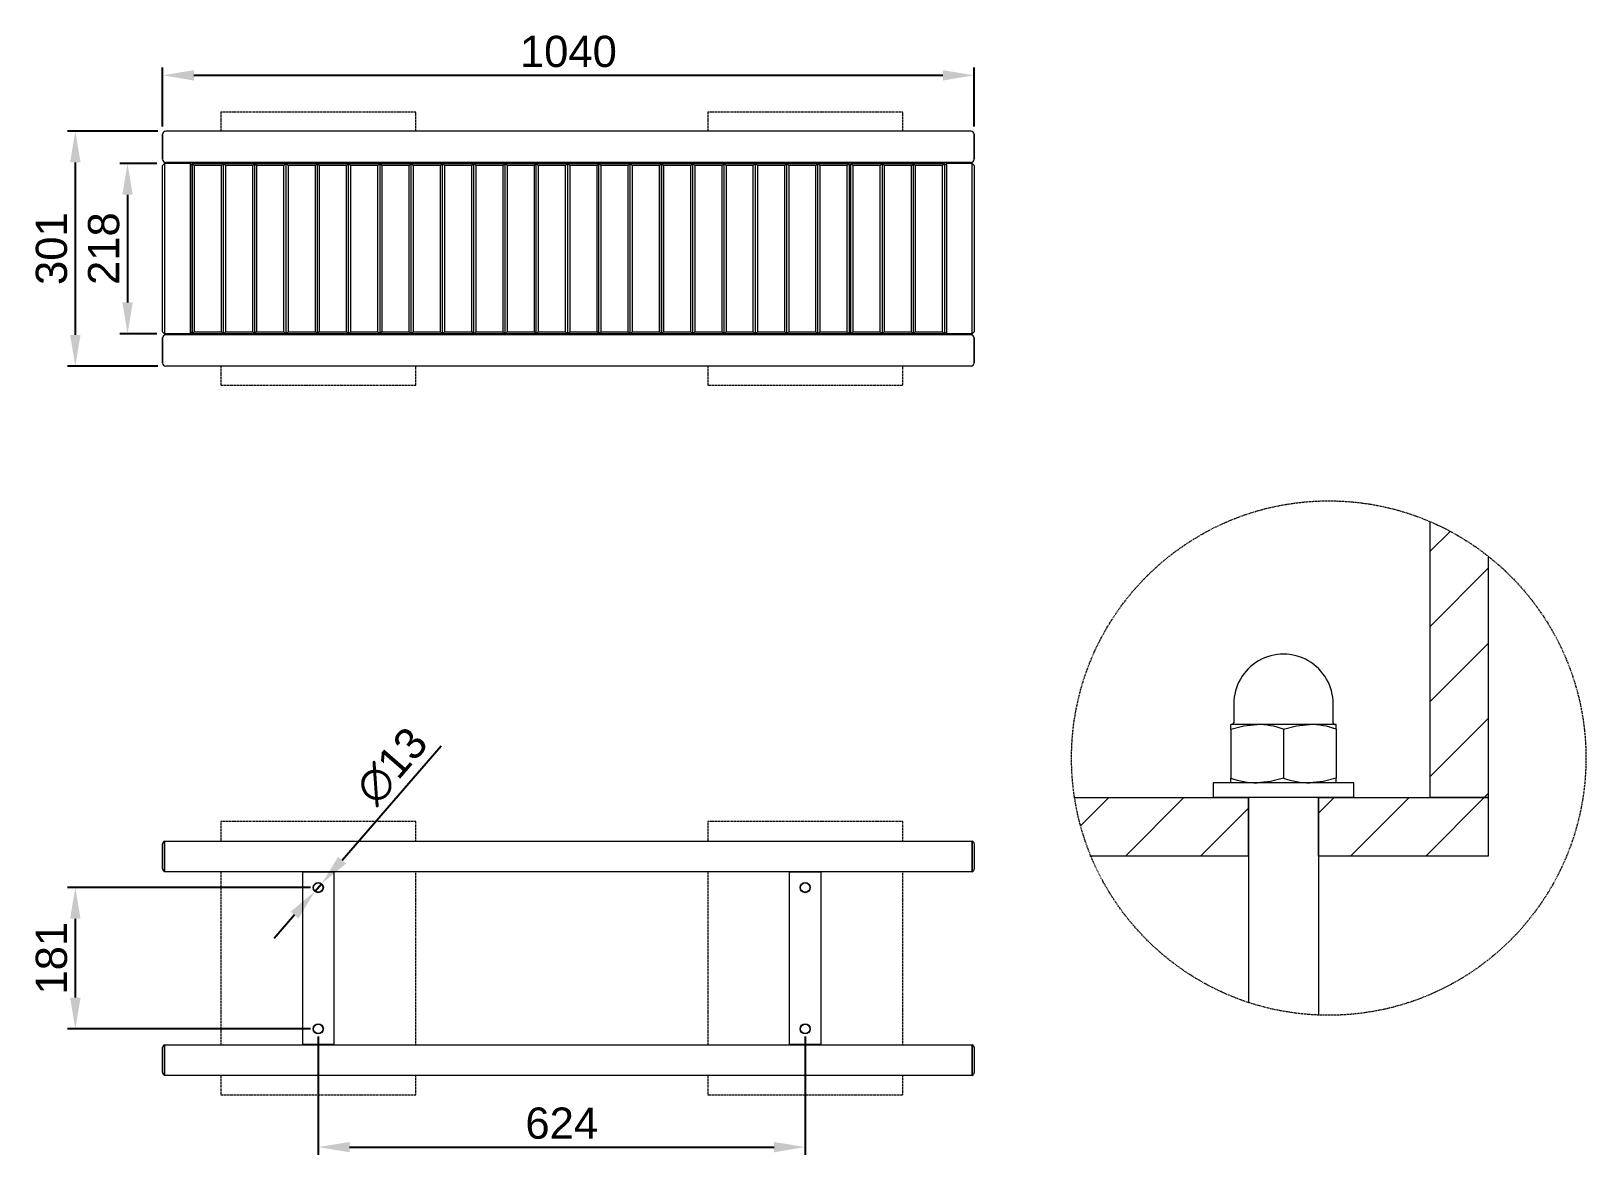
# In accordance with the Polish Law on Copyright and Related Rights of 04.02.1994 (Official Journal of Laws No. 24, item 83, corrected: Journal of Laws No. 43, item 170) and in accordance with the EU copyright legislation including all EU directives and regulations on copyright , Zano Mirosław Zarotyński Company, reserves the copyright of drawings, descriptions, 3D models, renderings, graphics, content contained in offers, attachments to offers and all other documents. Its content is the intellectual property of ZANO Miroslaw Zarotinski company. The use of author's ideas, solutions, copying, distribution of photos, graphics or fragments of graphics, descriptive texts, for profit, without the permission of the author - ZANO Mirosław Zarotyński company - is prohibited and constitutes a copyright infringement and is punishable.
# Model space of a CAD drawing. Header units: millimetres. Extents: x -156 to 4016, y 178 to 3215.
# Drawn here: x 41 to 2033, y 178 to 1618 of the extents above; entities that cross this region are included whole.
import ezdxf

# ---------------------------------------------------------------- set-up
doc = ezdxf.new("R2010")
doc.units = ezdxf.units.MM
doc.linetypes.add('HIDDEN', pattern=[1.905, 1.27, -0.635])
for name, color, linetype, lineweight in [('ZANO_R', 7, 'Continuous', 0), ('ZANO_R_przerywana', 7, 'HIDDEN', 0), ('ZANO_W', 1, 'Continuous', 0)]:
    doc.layers.add(name, color=color, linetype=linetype, lineweight=lineweight)
doc.styles.get("Standard").update_dxf_attribs({"font": 'ARIALUNI.TTF'})
doc.dimstyles.new('pl i ang', dxfattribs={"dimtxt": 50, "dimasz": 50, "dimexe": 1.25, "dimexo": 0.625, "dimgap": 10, "dimtad": 1, "dimtoh": 1, "dimtxsty": 'Standard', "dimcen": 2.5, "dimclrd": 1, "dimclre": 1, "dimclrt": 1, "dimadec": 0, "dimazin": 0, "dimtfac": 1, "dimtmove": 0, "dimatfit": 3, "dimfxl": 1, "dimarcsym": 1})

# ---------------------------------------------------------------- blocks, each defined once
blk = doc.blocks.new('*D398')
at = {"layer": 'ZANO_W', "color": 1, "lineweight": -2}
for p, q in [((201.8, 1448.1), (154.3, 1448.1)), ((164.3, 1408.1), (164.3, 1270.1)), ((201.8, 1230.1), (154.3, 1230.1))]:
    blk.add_line(p, q, dxfattribs=at)
at = {"layer": 'ZANO_W', "color": 1}
for points in [[(171, 1408.1), (157.7, 1408.1), (164.3, 1448.1)], [(157.7, 1270.1), (171, 1270.1), (164.3, 1230.1)]]:
    blk.add_solid(points, dxfattribs=at)
at = {"layer": 'ZANO_W', "color": 1, "insert": (133.9, 1339.1), "char_height": 40, "attachment_point": 5, "rotation": 90}
blk.add_mtext('218', dxfattribs=at)
blk = doc.blocks.new('*D399')
at = {"layer": 'ZANO_W', "color": 1, "lineweight": -2}
for p, q in [((203.3, 1489.6), (87.4, 1489.6)), ((97.4, 1449.6), (97.4, 1228.6)), ((203.3, 1188.6), (87.4, 1188.6))]:
    blk.add_line(p, q, dxfattribs=at)
at = {"layer": 'ZANO_W', "color": 1}
for points in [[(104.1, 1449.6), (90.7, 1449.6), (97.4, 1489.6)], [(90.7, 1228.6), (104.1, 1228.6), (97.4, 1188.6)]]:
    blk.add_solid(points, dxfattribs=at)
at = {"layer": 'ZANO_W', "color": 1, "insert": (67, 1339.1), "char_height": 40, "attachment_point": 5, "rotation": 90}
blk.add_mtext('301', dxfattribs=at)
blk = doc.blocks.new('*D400')
at = {"layer": 'ZANO_W', "color": 1, "lineweight": -2}
for p, q in [((398.8, 520.3), (87.4, 520.3)), ((97.4, 480.3), (97.4, 379.3)), ((398.8, 339.3), (87.4, 339.3))]:
    blk.add_line(p, q, dxfattribs=at)
at = {"layer": 'ZANO_W', "color": 1}
for points in [[(104.1, 480.3), (90.7, 480.3), (97.4, 520.3)], [(90.7, 379.3), (104.1, 379.3), (97.4, 339.3)]]:
    blk.add_solid(points, dxfattribs=at)
at = {"layer": 'ZANO_W', "color": 1, "insert": (67, 429.8), "char_height": 40, "attachment_point": 5, "rotation": 90}
blk.add_mtext('181', dxfattribs=at)
blk = doc.blocks.new('*D401')
at = {"layer": 'ZANO_W', "color": 1, "lineweight": -2}
for p, q in [((408.8, 329.3), (408.8, 177.8)), ((1032.8, 329.3), (1032.8, 177.8)), ((448.8, 187.8), (992.8, 187.8))]:
    blk.add_line(p, q, dxfattribs=at)
at = {"layer": 'ZANO_W', "color": 1}
for points in [[(448.8, 194.4), (448.8, 181.1), (408.8, 187.8)], [(992.8, 181.1), (992.8, 194.4), (1032.8, 187.8)]]:
    blk.add_solid(points, dxfattribs=at)
at = {"layer": 'ZANO_W', "color": 1, "insert": (720.8, 218.2), "char_height": 40, "attachment_point": 5}
blk.add_mtext('624', dxfattribs=at)
blk = doc.blocks.new('*D405')
at = {"layer": 'ZANO_W', "color": 1, "lineweight": -2}
for p, q in [((209.3, 1495.6), (209.3, 1571.2)), ((249.3, 1561.2), (1209.3, 1561.2)), ((1249.3, 1495.6), (1249.3, 1571.2))]:
    blk.add_line(p, q, dxfattribs=at)
at = {"layer": 'ZANO_W', "color": 1}
for points in [[(249.3, 1567.8), (249.3, 1554.5), (209.3, 1561.2)], [(1209.3, 1554.5), (1209.3, 1567.8), (1249.3, 1561.2)]]:
    blk.add_solid(points, dxfattribs=at)
at = {"layer": 'ZANO_W', "color": 1, "insert": (729.3, 1591.6), "char_height": 40, "attachment_point": 5}
blk.add_mtext('1040', dxfattribs=at)
blk = doc.blocks.new('*D406')
at = {"layer": 'ZANO_W', "color": 1, "lineweight": -2}
for p, q in [((439.2, 555.5), (566.2, 702)), ((404.5, 515.4), (413, 525.2)), ((378.3, 485.2), (352.1, 454.9))]:
    blk.add_line(p, q, dxfattribs=at)
at = {"layer": 'ZANO_W', "color": 1}
for points in [[(434.2, 559.8), (444.3, 551.1), (413, 525.2)], [(383.4, 480.8), (373.3, 489.5), (404.5, 515.4)]]:
    blk.add_solid(points, dxfattribs=at)
at = {"layer": 'ZANO_W', "color": 1, "insert": (503, 676.1), "char_height": 40, "attachment_point": 5, "rotation": 49.0979}
blk.add_mtext('∅13', dxfattribs=at)

msp = doc.modelspace()

# ---------------------------------------------------------------- linework, layer by layer
at = {"layer": 'ZANO_R'}
for p, q in [((209.3, 1453.6), (209.3, 1485.6)), ((209.3, 1485.6), (209.3, 1453.6)), ((1245.3, 1489.6), (213.3, 1489.6)), ((213.3, 1489.6), (213.3, 1489.6)), ((1245.3, 1489.6), (1245.3, 1489.6)), ((1249.3, 1453.6), (1249.3, 1485.6)), ((1249.3, 1485.6), (1249.3, 1453.6)), ((211.8, 1448.1), (209.3, 1445.6)), ((209.3, 1232.6), (209.3, 1445.6)), ((211.8, 1448.1), (211.8, 1230.1)), ((244.8, 1448.1), (211.8, 1448.1)), ((1245.3, 1449.6), (213.3, 1449.6)), ((213.3, 1449.6), (213.3, 1449.6)), ((244.8, 1230.1), (244.8, 1448.1)), ((247.3, 1445.6), (244.8, 1448.1)), ((247.3, 1230.1), (247.3, 1448.1)), ((247.3, 1448.1), (249.8, 1445.6)), ((247.3, 1448.1), (287.3, 1448.1)), ((247.3, 1445.6), (247.3, 1232.6)), ((249.8, 1445.6), (249.8, 1232.6)), ((284.8, 1445.6), (249.8, 1445.6)), ((253.3, 1448.1), (253.3, 1449.6)), ((255.3, 1448.1), (255.3, 1449.6)), ((284.8, 1445.6), (287.3, 1448.1)), ((284.8, 1232.6), (284.8, 1445.6)), ((287.3, 1230.1), (287.3, 1448.1)), ((287.3, 1448.1), (289.8, 1445.6)), ((287.3, 1448.1), (327.3, 1448.1)), ((289.8, 1445.6), (289.8, 1232.6)), ((324.8, 1445.6), (289.8, 1445.6)), ((324.8, 1445.6), (327.3, 1448.1)), ((324.8, 1232.6), (324.8, 1445.6)), ((327.3, 1448.1), (329.8, 1445.6)), ((327.3, 1448.1), (367.3, 1448.1)), ((327.3, 1230.1), (327.3, 1448.1)), ((364.8, 1445.6), (329.8, 1445.6)), ((329.8, 1445.6), (329.8, 1232.6)), ((364.8, 1445.6), (367.3, 1448.1)), ((364.8, 1232.6), (364.8, 1445.6)), ((367.3, 1448.1), (367.3, 1230.1)), ((367.6, 1230.1), (367.6, 1448.1)), ((367.6, 1448.1), (370.1, 1445.6)), ((367.6, 1448.1), (407.6, 1448.1)), ((370.1, 1445.6), (370.1, 1232.6)), ((405.1, 1445.6), (370.1, 1445.6)), ((405.1, 1445.6), (407.6, 1448.1)), ((405.1, 1232.6), (405.1, 1445.6)), ((407.6, 1230.1), (407.6, 1448.1)), ((407.6, 1448.1), (410.1, 1445.6)), ((407.6, 1448.1), (447.6, 1448.1)), ((410.1, 1445.6), (410.1, 1232.6)), ((445.1, 1445.6), (410.1, 1445.6)), ((445.1, 1445.6), (447.6, 1448.1)), ((445.1, 1232.6), (445.1, 1445.6)), ((447.6, 1230.1), (447.6, 1448.1)), ((447.6, 1448.1), (450.1, 1445.6)), ((447.6, 1448.1), (487.6, 1448.1)), ((450.1, 1445.6), (450.1, 1232.6)), ((485.1, 1445.6), (450.1, 1445.6)), ((485.1, 1445.6), (487.6, 1448.1)), ((485.1, 1232.6), (485.1, 1445.6)), ((487.6, 1448.1), (487.6, 1230.1)), ((487.9, 1230.1), (487.9, 1448.1)), ((487.9, 1448.1), (490.4, 1445.6)), ((487.9, 1448.1), (527.9, 1448.1)), ((490.4, 1445.6), (490.4, 1232.6)), ((525.4, 1445.6), (490.4, 1445.6)), ((525.4, 1445.6), (527.9, 1448.1)), ((525.4, 1232.6), (525.4, 1445.6)), ((527.9, 1448.1), (530.4, 1445.6)), ((527.9, 1448.1), (567.9, 1448.1)), ((527.9, 1230.1), (527.9, 1448.1)), ((565.4, 1445.6), (530.4, 1445.6)), ((530.4, 1445.6), (530.4, 1232.6)), ((559.3, 1448.1), (559.3, 1449.6)), ((561.3, 1448.1), (561.3, 1449.6)), ((565.3, 1448.1), (565.3, 1449.6)), ((565.4, 1445.6), (567.9, 1448.1)), ((565.4, 1232.6), (565.4, 1445.6)), ((567.9, 1448.1), (570.4, 1445.6)), ((567.9, 1448.1), (607.9, 1448.1)), ((567.9, 1230.1), (567.9, 1448.1)), ((605.4, 1445.6), (570.4, 1445.6)), ((570.4, 1445.6), (570.4, 1232.6)), ((571.3, 1448.1), (571.3, 1449.6)), ((575.3, 1448.1), (575.3, 1449.6)), ((577.3, 1448.1), (577.3, 1449.6)), ((605.4, 1445.6), (607.9, 1448.1)), ((605.4, 1232.6), (605.4, 1445.6)), ((607.9, 1448.1), (607.9, 1230.1)), ((608.2, 1230.1), (608.2, 1448.1)), ((608.2, 1448.1), (610.7, 1445.6)), ((608.2, 1448.1), (648.2, 1448.1)), ((610.7, 1445.6), (610.7, 1232.6)), ((645.7, 1445.6), (610.7, 1445.6)), ((645.7, 1445.6), (648.2, 1448.1)), ((645.7, 1232.6), (645.7, 1445.6)), ((648.2, 1230.1), (648.2, 1448.1)), ((648.2, 1448.1), (650.7, 1445.6)), ((648.2, 1448.1), (688.2, 1448.1)), ((650.7, 1445.6), (650.7, 1232.6)), ((685.7, 1445.6), (650.7, 1445.6)), ((685.7, 1445.6), (688.2, 1448.1)), ((685.7, 1232.6), (685.7, 1445.6)), ((688.2, 1230.1), (688.2, 1448.1)), ((688.2, 1448.1), (690.7, 1445.6)), ((688.2, 1448.1), (728.2, 1448.1)), ((725.7, 1445.6), (690.7, 1445.6)), ((690.7, 1445.6), (690.7, 1232.6)), ((725.7, 1445.6), (728.2, 1448.1)), ((725.7, 1232.6), (725.7, 1445.6)), ((728.2, 1448.1), (728.2, 1230.1)), ((728.5, 1230.1), (728.5, 1448.1)), ((728.5, 1448.1), (731, 1445.6)), ((728.5, 1448.1), (768.5, 1448.1)), ((731, 1445.6), (731, 1232.6)), ((766, 1445.6), (731, 1445.6)), ((766, 1445.6), (768.5, 1448.1)), ((766, 1232.6), (766, 1445.6)), ((768.5, 1448.1), (771, 1445.6)), ((768.5, 1448.1), (808.5, 1448.1)), ((768.5, 1230.1), (768.5, 1448.1)), ((806, 1445.6), (771, 1445.6)), ((771, 1445.6), (771, 1232.6)), ((806, 1445.6), (808.5, 1448.1)), ((806, 1232.6), (806, 1445.6)), ((808.5, 1448.1), (811, 1445.6)), ((808.5, 1448.1), (848.5, 1448.1)), ((808.5, 1230.1), (808.5, 1448.1)), ((846, 1445.6), (811, 1445.6)), ((811, 1445.6), (811, 1232.6)), ((846, 1445.6), (848.5, 1448.1)), ((846, 1232.6), (846, 1445.6)), ((848.5, 1448.1), (848.5, 1230.1)), ((848.8, 1230.1), (848.8, 1448.1)), ((848.8, 1448.1), (851.3, 1445.6)), ((848.8, 1448.1), (888.8, 1448.1)), ((851.3, 1445.6), (851.3, 1232.6)), ((886.3, 1445.6), (851.3, 1445.6)), ((881.3, 1448.1), (881.3, 1449.6)), ((883.3, 1448.1), (883.3, 1449.6)), ((886.3, 1445.6), (888.8, 1448.1)), ((886.3, 1232.6), (886.3, 1445.6)), ((887.3, 1448.1), (887.3, 1449.6)), ((888.8, 1230.1), (888.8, 1448.1)), ((888.8, 1448.1), (891.3, 1445.6)), ((888.8, 1448.1), (928.8, 1448.1)), ((891.3, 1445.6), (891.3, 1232.6)), ((926.3, 1445.6), (891.3, 1445.6)), ((893.3, 1448.1), (893.3, 1449.6)), ((895.8, 1448.1), (895.8, 1449.6)), ((897.8, 1448.1), (897.8, 1449.6)), ((926.3, 1445.6), (928.8, 1448.1)), ((926.3, 1232.6), (926.3, 1445.6)), ((928.8, 1230.1), (928.8, 1448.1)), ((928.8, 1448.1), (931.3, 1445.6)), ((928.8, 1448.1), (968.8, 1448.1)), ((966.3, 1445.6), (931.3, 1445.6)), ((931.3, 1445.6), (931.3, 1232.6)), ((966.3, 1445.6), (968.8, 1448.1)), ((966.3, 1232.6), (966.3, 1445.6)), ((968.8, 1448.1), (968.8, 1230.1)), ((969.1, 1448.1), (971.6, 1445.6)), ((969.1, 1448.1), (1009.1, 1448.1)), ((969.1, 1230.1), (969.1, 1448.1)), ((1006.6, 1445.6), (971.6, 1445.6)), ((971.6, 1445.6), (971.6, 1232.6)), ((1006.6, 1445.6), (1009.1, 1448.1)), ((1006.6, 1232.6), (1006.6, 1445.6)), ((1009.1, 1230.1), (1009.1, 1448.1)), ((1009.1, 1448.1), (1011.6, 1445.6)), ((1009.1, 1448.1), (1049.1, 1448.1)), ((1011.6, 1445.6), (1011.6, 1232.6)), ((1046.6, 1445.6), (1011.6, 1445.6)), ((1046.6, 1445.6), (1049.1, 1448.1)), ((1046.6, 1232.6), (1046.6, 1445.6)), ((1049.1, 1230.1), (1049.1, 1448.1)), ((1049.1, 1448.1), (1051.6, 1445.6)), ((1049.1, 1448.1), (1089.1, 1448.1)), ((1051.6, 1445.6), (1051.6, 1232.6)), ((1086.6, 1445.6), (1051.6, 1445.6)), ((1086.6, 1445.6), (1089.1, 1448.1)), ((1086.6, 1232.6), (1086.6, 1445.6)), ((1089.1, 1448.1), (1089.1, 1230.1)), ((1091.3, 1230.1), (1091.3, 1448.1)), ((1093.8, 1445.6), (1091.3, 1448.1)), ((1091.3, 1448.1), (1131.3, 1448.1)), ((1093.8, 1445.6), (1093.8, 1232.6)), ((1128.8, 1445.6), (1093.8, 1445.6)), ((1131.3, 1448.1), (1128.8, 1445.6)), ((1128.8, 1232.6), (1128.8, 1445.6)), ((1131.3, 1448.1), (1131.3, 1230.1)), ((1133.8, 1445.6), (1131.3, 1448.1)), ((1131.3, 1448.1), (1171.3, 1448.1)), ((1133.8, 1445.6), (1133.8, 1232.6)), ((1168.8, 1445.6), (1133.8, 1445.6)), ((1171.3, 1448.1), (1168.8, 1445.6)), ((1168.8, 1232.6), (1168.8, 1445.6)), ((1171.3, 1448.1), (1171.3, 1230.1)), ((1173.8, 1445.6), (1171.3, 1448.1)), ((1171.3, 1448.1), (1211.3, 1448.1)), ((1173.8, 1445.6), (1173.8, 1232.6)), ((1208.8, 1445.6), (1173.8, 1445.6)), ((1201.8, 1448.1), (1201.8, 1449.6)), ((1203.8, 1448.1), (1203.8, 1449.6)), ((1211.3, 1448.1), (1208.8, 1445.6)), ((1208.8, 1232.6), (1208.8, 1445.6)), ((1211.3, 1448.1), (1211.3, 1230.1)), ((1213.8, 1448.1), (1211.3, 1445.6)), ((1213.8, 1448.1), (1213.8, 1230.1)), ((1246.8, 1448.1), (1213.8, 1448.1)), ((1245.3, 1449.6), (1245.3, 1449.6)), ((1246.8, 1230.1), (1246.8, 1448.1)), ((1249.3, 1445.6), (1246.8, 1448.1)), ((1249.3, 1445.6), (1249.3, 1232.6)), ((211.8, 1230.1), (209.3, 1232.6)), ((209.3, 1192.6), (209.3, 1224.6)), ((209.3, 1224.6), (209.3, 1192.6)), ((244.8, 1230.1), (211.8, 1230.1)), ((1245.3, 1228.6), (213.3, 1228.6)), ((213.3, 1228.6), (213.3, 1228.6)), ((247.3, 1232.6), (244.8, 1230.1)), ((247.3, 1230.1), (249.8, 1232.6)), ((287.3, 1230.1), (247.3, 1230.1)), ((249.8, 1232.6), (284.8, 1232.6)), ((253.3, 1230.1), (253.3, 1228.6)), ((255.3, 1230.1), (255.3, 1228.6)), ((284.8, 1232.6), (287.3, 1230.1)), ((287.3, 1230.1), (289.8, 1232.6)), ((327.3, 1230.1), (287.3, 1230.1)), ((289.8, 1232.6), (324.8, 1232.6)), ((324.8, 1232.6), (327.3, 1230.1)), ((327.3, 1230.1), (329.8, 1232.6)), ((367.3, 1230.1), (327.3, 1230.1)), ((329.8, 1232.6), (364.8, 1232.6)), ((364.8, 1232.6), (367.3, 1230.1)), ((367.6, 1230.1), (370.1, 1232.6)), ((407.6, 1230.1), (367.6, 1230.1)), ((370.1, 1232.6), (405.1, 1232.6)), ((405.1, 1232.6), (407.6, 1230.1)), ((407.6, 1230.1), (410.1, 1232.6)), ((447.6, 1230.1), (407.6, 1230.1)), ((410.1, 1232.6), (445.1, 1232.6)), ((445.1, 1232.6), (447.6, 1230.1)), ((447.6, 1230.1), (450.1, 1232.6)), ((487.6, 1230.1), (447.6, 1230.1)), ((450.1, 1232.6), (485.1, 1232.6)), ((485.1, 1232.6), (487.6, 1230.1)), ((487.9, 1230.1), (490.4, 1232.6)), ((527.9, 1230.1), (487.9, 1230.1)), ((490.4, 1232.6), (525.4, 1232.6)), ((525.4, 1232.6), (527.9, 1230.1)), ((527.9, 1230.1), (530.4, 1232.6)), ((567.9, 1230.1), (527.9, 1230.1)), ((530.4, 1232.6), (565.4, 1232.6)), ((559.3, 1230.1), (559.3, 1228.6)), ((561.3, 1230.1), (561.3, 1228.6)), ((565.3, 1228.6), (565.3, 1230.1)), ((565.4, 1232.6), (567.9, 1230.1)), ((567.9, 1230.1), (570.4, 1232.6)), ((607.9, 1230.1), (567.9, 1230.1)), ((570.4, 1232.6), (605.4, 1232.6)), ((571.3, 1228.6), (571.3, 1230.1)), ((575.3, 1230.1), (575.3, 1228.6)), ((577.3, 1230.1), (577.3, 1228.6)), ((605.4, 1232.6), (607.9, 1230.1)), ((608.2, 1230.1), (610.7, 1232.6)), ((648.2, 1230.1), (608.2, 1230.1)), ((610.7, 1232.6), (645.7, 1232.6)), ((645.7, 1232.6), (648.2, 1230.1)), ((648.2, 1230.1), (650.7, 1232.6)), ((688.2, 1230.1), (648.2, 1230.1)), ((650.7, 1232.6), (685.7, 1232.6)), ((685.7, 1232.6), (688.2, 1230.1)), ((688.2, 1230.1), (690.7, 1232.6)), ((728.2, 1230.1), (688.2, 1230.1)), ((690.7, 1232.6), (725.7, 1232.6)), ((725.7, 1232.6), (728.2, 1230.1)), ((728.5, 1230.1), (731, 1232.6)), ((768.5, 1230.1), (728.5, 1230.1)), ((731, 1232.6), (766, 1232.6)), ((766, 1232.6), (768.5, 1230.1)), ((768.5, 1230.1), (771, 1232.6)), ((808.5, 1230.1), (768.5, 1230.1)), ((771, 1232.6), (806, 1232.6)), ((806, 1232.6), (808.5, 1230.1)), ((808.5, 1230.1), (811, 1232.6)), ((848.5, 1230.1), (808.5, 1230.1)), ((811, 1232.6), (846, 1232.6)), ((846, 1232.6), (848.5, 1230.1)), ((848.8, 1230.1), (851.3, 1232.6)), ((888.8, 1230.1), (848.8, 1230.1)), ((851.3, 1232.6), (886.3, 1232.6)), ((881.3, 1230.1), (881.3, 1228.6)), ((883.3, 1230.1), (883.3, 1228.6)), ((886.3, 1232.6), (888.8, 1230.1)), ((887.3, 1228.6), (887.3, 1230.1)), ((888.8, 1230.1), (891.3, 1232.6)), ((928.8, 1230.1), (888.8, 1230.1)), ((891.3, 1232.6), (926.3, 1232.6)), ((893.3, 1228.6), (893.3, 1230.1)), ((895.8, 1230.1), (895.8, 1228.6)), ((897.8, 1230.1), (897.8, 1228.6)), ((926.3, 1232.6), (928.8, 1230.1)), ((928.8, 1230.1), (931.3, 1232.6)), ((968.8, 1230.1), (928.8, 1230.1)), ((931.3, 1232.6), (966.3, 1232.6)), ((966.3, 1232.6), (968.8, 1230.1)), ((969.1, 1230.1), (971.6, 1232.6)), ((1009.1, 1230.1), (969.1, 1230.1)), ((971.6, 1232.6), (1006.6, 1232.6)), ((1006.6, 1232.6), (1009.1, 1230.1)), ((1009.1, 1230.1), (1011.6, 1232.6)), ((1049.1, 1230.1), (1009.1, 1230.1)), ((1011.6, 1232.6), (1046.6, 1232.6)), ((1046.6, 1232.6), (1049.1, 1230.1)), ((1049.1, 1230.1), (1051.6, 1232.6)), ((1089.1, 1230.1), (1049.1, 1230.1)), ((1051.6, 1232.6), (1086.6, 1232.6)), ((1086.6, 1232.6), (1089.1, 1230.1)), ((1093.8, 1232.6), (1091.3, 1230.1)), ((1131.3, 1230.1), (1091.3, 1230.1)), ((1093.8, 1232.6), (1128.8, 1232.6)), ((1131.3, 1230.1), (1128.8, 1232.6)), ((1133.8, 1232.6), (1131.3, 1230.1)), ((1171.3, 1230.1), (1131.3, 1230.1)), ((1133.8, 1232.6), (1168.8, 1232.6)), ((1171.3, 1230.1), (1168.8, 1232.6)), ((1173.8, 1232.6), (1171.3, 1230.1)), ((1211.3, 1230.1), (1171.3, 1230.1)), ((1173.8, 1232.6), (1208.8, 1232.6)), ((1201.8, 1230.1), (1201.8, 1228.6)), ((1203.8, 1230.1), (1203.8, 1228.6)), ((1211.3, 1230.1), (1208.8, 1232.6)), ((1213.8, 1230.1), (1211.3, 1232.6)), ((1246.8, 1230.1), (1213.8, 1230.1)), ((1245.3, 1228.6), (1245.3, 1228.6)), ((1249.3, 1232.6), (1246.8, 1230.1)), ((1249.3, 1192.6), (1249.3, 1224.6)), ((1249.3, 1224.6), (1249.3, 1192.6)), ((1245.3, 1188.6), (213.3, 1188.6)), ((213.3, 1188.6), (213.3, 1188.6)), ((1245.3, 1188.6), (1245.3, 1188.6)), ((1833.2, 989.4), (1833.2, 635.7)), ((1833.2, 950.8), (1859.3, 976.8)), ((1908.2, 944.7), (1908.2, 635.7)), ((1833.2, 854.5), (1908.2, 929.5)), ((1833.2, 758.3), (1908.2, 833.3)), ((1582, 755.7), (1582, 731.3)), ((1709.5, 731.3), (1709.5, 755.7)), ((1578.2, 723.4), (1578.2, 729.5)), ((1612, 729.5), (1578.2, 729.5)), ((1578.2, 723.4), (1594.7, 727.8)), ((1578.2, 723.4), (1578.2, 660.5)), ((1594.7, 727.8), (1612, 729.5)), ((1679.5, 729.5), (1612, 729.5)), ((1645.7, 723.4), (1662.2, 727.8)), ((1645.7, 723.4), (1645.7, 660.5)), ((1662.2, 727.8), (1679.5, 729.5)), ((1713.2, 729.5), (1679.5, 729.5)), ((1713.2, 723.4), (1713.2, 729.5)), ((1713.2, 723.4), (1713.2, 660.5)), ((1833.2, 662.1), (1908.2, 737.1)), ((1578.2, 654.5), (1578.2, 660.5)), ((1645.7, 660.5), (1629.2, 656.1)), ((1713.2, 660.5), (1696.7, 656.1)), ((1713.2, 654.5), (1713.2, 660.5)), ((1555.7, 654.5), (1555.7, 635.7)), ((1735.7, 654.5), (1555.7, 654.5)), ((1629.2, 656.1), (1612, 654.5)), ((1696.7, 656.1), (1679.5, 654.5)), ((1735.7, 635.7), (1735.7, 654.5)), ((1903, 635.7), (1908.2, 640.9)), ((1377.9, 635.9), (1600.7, 635.7)), ((1385.7, 599.4), (1422.1, 635.9)), ((1443.1, 560.7), (1518.2, 635.8)), ((1539.4, 560.7), (1600.7, 622)), ((1735.7, 635.7), (1555.7, 635.7)), ((1600.7, 560.7), (1600.7, 635.7)), ((1600.7, 635.7), (1600.7, 373.1)), ((1690.7, 560.7), (1690.7, 635.7)), ((1690.7, 635.7), (1908.2, 635.7)), ((1690.7, 635.7), (1690.7, 356.9)), ((1690.7, 615.8), (1710.6, 635.7)), ((1731.8, 560.7), (1806.8, 635.7)), ((1828, 560.7), (1903, 635.7)), ((1908.2, 635.7), (1833.2, 635.7)), ((211.7, 580), (211.7, 540.6)), ((211.7, 580), (1246.8, 580)), ((211.7, 540.6), (211.7, 580)), ((1246.8, 580), (1246.8, 540.6)), ((1246.8, 540.6), (1246.8, 580)), ((209.3, 544.3), (209.3, 576.3)), ((1249.3, 576.3), (1249.3, 544.3)), ((1600.7, 560.7), (1397.4, 560.7)), ((1908.2, 560.7), (1690.7, 560.7)), ((1246.8, 540.6), (211.7, 540.6)), ((388.8, 540.3), (428.8, 540.3)), ((388.8, 319.3), (388.8, 540.3)), ((428.8, 540.3), (428.8, 319.3)), ((1012.8, 540.3), (1052.8, 540.3)), ((1012.8, 319.3), (1012.8, 540.3)), ((1052.8, 540.3), (1052.8, 319.3)), ((211.7, 319), (211.7, 279.6)), ((211.7, 319), (1246.8, 319)), ((211.7, 279.6), (211.7, 319)), ((428.8, 319.3), (388.8, 319.3)), ((1052.8, 319.3), (1012.8, 319.3)), ((1246.8, 319), (1246.8, 279.6)), ((1246.8, 279.6), (1246.8, 319)), ((209.3, 283.3), (209.3, 315.3)), ((1249.3, 315.3), (1249.3, 283.3)), ((1246.8, 279.6), (211.7, 279.6))]:
    msp.add_line(p, q, dxfattribs=at)
msp.add_lwpolyline([(1908.2, 635.7), (1908.2, 560.7)], dxfattribs=at)
for centre, radius in [((408.8, 520.3), 6.5), ((408.8, 520.3), 6), ((1032.8, 520.3), 6.5), ((1032.8, 520.3), 6), ((408.8, 339.3), 6.5), ((408.8, 339.3), 6), ((1032.8, 339.3), 6.5), ((1032.8, 339.3), 6)]:
    msp.add_circle(centre, radius, dxfattribs=at)
for centre, radius, start, end in [((213.3, 1485.6), 4, 90, 180), ((213.3, 1485.6), 4, 90, 180), ((1245.3, 1485.6), 4, 0, 90), ((1245.3, 1485.6), 4, 0, 90), ((213.3, 1453.6), 4, 180, 270), ((213.3, 1453.6), 4, 180, 270), ((1245.3, 1453.6), 4, 270, 0), ((1245.3, 1453.6), 4, 270, 0), ((213.3, 1224.6), 4, 90, 180), ((213.3, 1224.6), 4, 90, 180), ((1245.3, 1224.6), 4, 0, 90), ((1245.3, 1224.6), 4, 0, 90), ((213.3, 1192.6), 4, 180, 270), ((213.3, 1192.6), 4, 180, 270), ((1245.3, 1192.6), 4, 270, 0), ((1245.3, 1192.6), 4, 270, 0), ((1645.7, 755.7), 63.7, 359.9997, 180.0003), ((1580.1, 731.3), 1.88, 270.0029, 359.9902), ((1611.1, 627.1), 102.3, 70.227, 89.5168), ((1678.6, 627.1), 102.3, 70.227, 89.5168), ((1711.3, 731.3), 1.88, 180.0098, 269.9971), ((1612.8, 756.8), 102.3, 250.2279, 269.5163), ((1680.3, 756.8), 102.3, 250.2279, 269.5163), ((213.3, 576.3), 4, 112.9133, 180), ((1245.3, 576.3), 4, 0, 67.0867), ((213.3, 544.3), 4, 180, 247.0867), ((1245.3, 544.3), 4, 292.9133, 0), ((213.3, 315.3), 4, 112.9133, 180), ((1245.3, 315.3), 4, 0, 67.0867), ((213.3, 283.3), 4, 180, 247.0867), ((1245.3, 283.3), 4, 292.9133, 0)]:
    msp.add_arc(centre, radius, start, end, dxfattribs=at)
at = {"layer": 'ZANO_R_przerywana'}
for p, q in [((533.8, 1514.1), (283.8, 1514.1)), ((283.8, 1514.1), (283.8, 1489.6)), ((533.8, 1489.6), (533.8, 1514.1)), ((907.8, 1514.1), (907.8, 1489.6)), ((1157.8, 1514.1), (907.8, 1514.1)), ((1157.8, 1489.6), (1157.8, 1514.1)), ((283.8, 1188.6), (283.8, 1164.1)), ((533.8, 1164.1), (533.8, 1188.6)), ((907.8, 1188.6), (907.8, 1164.1)), ((1157.8, 1164.1), (1157.8, 1188.6)), ((283.8, 1164.1), (533.8, 1164.1)), ((907.8, 1164.1), (1157.8, 1164.1)), ((283.8, 604.8), (283.8, 580)), ((533.8, 604.8), (283.8, 604.8)), ((533.8, 580), (533.8, 604.8)), ((1157.8, 604.8), (907.8, 604.8)), ((907.8, 604.8), (907.8, 580)), ((1157.8, 580), (1157.8, 604.8)), ((283.8, 540.6), (283.8, 319)), ((533.8, 319), (533.8, 540.6)), ((907.8, 540.6), (907.8, 319)), ((1157.8, 319), (1157.8, 540.6)), ((283.8, 279.6), (283.8, 254.8)), ((533.8, 254.8), (533.8, 279.6)), ((907.8, 279.6), (907.8, 254.8)), ((1157.8, 254.8), (1157.8, 279.6)), ((283.8, 254.8), (533.8, 254.8)), ((907.8, 254.8), (1157.8, 254.8))]:
    msp.add_line(p, q, dxfattribs=at)
at = {"layer": 'ZANO_R_przerywana', "color": 1}
msp.add_circle((1703.7, 686.3), 329.6, dxfattribs=at)

# ---------------------------------------------------------------- dimensions: what is measured, and where the dimension line sits
at = {"layer": 'ZANO_W'}
for base, p1, p2, picture, middle in [((1249.3, 1561.2), (209.3, 1485.6), (1249.3, 1485.6), '*D405', (729.3, 1591.6)), ((1032.8, 187.8), (408.8, 339.3), (1032.8, 339.3), '*D401', (720.8, 218.2))]:
    dim = msp.add_linear_dim(base=base, p1=p1, p2=p2, dimstyle='pl i ang', override={"dimtxt": 40, "dimasz": 40, "dimexe": 10, "dimexo": 10, "dimtoh": 0, "dimdec": 0, "dimtdec": 0, "dimtmove": 1}, dxfattribs=at)
    dim.commit()
    dim.dimension.update_dxf_attribs({"geometry": picture, "text_midpoint": middle})
for base, p1, p2, picture, middle in [((97.4, 1188.6), (213.3, 1489.6), (213.3, 1188.6), '*D399', (67, 1339.1)), ((164.3, 1230.1), (211.8, 1448.1), (211.8, 1230.1), '*D398', (133.9, 1339.1)), ((97.4, 339.3), (408.8, 520.3), (408.8, 339.3), '*D400', (67, 429.8))]:
    dim = msp.add_linear_dim(base=base, p1=p1, p2=p2, angle=90, dimstyle='pl i ang', override={"dimtxt": 40, "dimasz": 40, "dimexe": 10, "dimexo": 10, "dimtoh": 0, "dimdec": 0, "dimtdec": 0, "dimtmove": 1}, dxfattribs=at)
    dim.commit()
    dim.dimension.update_dxf_attribs({"geometry": picture, "text_midpoint": middle})
dim = msp.add_diameter_dim_2p(p1=(404.5, 515.4), p2=(413, 525.2), dimstyle='pl i ang', override={"dimtxt": 40, "dimasz": 40, "dimexe": 10, "dimexo": 10, "dimtoh": 0, "dimdec": 0, "dimtdec": 0, "dimtmove": 1}, dxfattribs=at)
dim.commit()
dim.dimension.update_dxf_attribs({"geometry": '*D406', "text_midpoint": (526.3, 656), "dimtype": 163})

doc.saveas('drawing.dxf')
